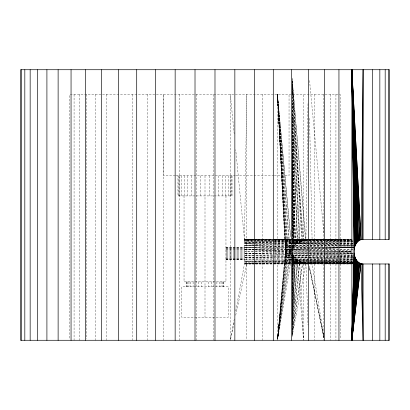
<?xml version="1.0" encoding="UTF-8"?>
<svg xmlns="http://www.w3.org/2000/svg" width="410" height="410" viewBox="0 0 410 410"><rect width="100%" height="100%" fill="white"/><g stroke="black" fill="none" stroke-linecap="round" stroke-linejoin="round"><path stroke-width="0.31" stroke-dasharray="2.05 1.54" d="M292.125 263.497L292.233 251.981C292.648 244.119 301.934 240.67 308.54 239.578L274.28 239.537M292.125 273.962L292.233 251.981M292.125 277.514L292.345 252.919M292.125 288.127L292.397 253.175M292.125 294.39L292.591 253.785M308.012 103.668L305.901 240.081L255.338 240.065M292.13 304.005L293.088 255.005L292.735 254.246L274.316 254.072M292.13 301.278L293.094 262.282L292.238 261.846M292.12 313.414L293.621 255.86L293.088 255.005L255.338 255.671M292.125 316.084L293.621 255.86M292.125 314.87L294.098 262.795L293.094 262.282L339.434 261.401M292.115 324.377L295.026 257.608L293.862 256.245L244.462 255.866L273.68 254.887M292.125 319.856L294.79 263.061L294.098 262.795L338.019 262.446M292.135 324.93L295.256 257.803L255.343 257.772M292.12 322.439L295.297 263.199L294.79 263.061L338.04 262.533M292.13 330.076L297.045 259.325L295.256 257.803L274.305 257.808M277.432 339.003L277.432 94.387L285.432 250.402C284.827 254.697 287.533 258.782 291.013 261.057M292.125 328.154L297.224 263.733L295.297 263.199L339.27 262.564M292.12 328.799L297.552 263.763L309.079 263.661M290.521 252.852L285.437 252.949L277.549 338.998L285.345 251.735L290.439 251.73M290.413 259.515L289.142 259.55L277.616 339.014L285.616 253.785L338.101 252.934M309.222 258.3L288.107 258.525L277.596 339.008L285.714 254.231L352.938 253.795M292.14 333.289L299.556 260.878L297.045 259.325L274.234 258.669M339.301 256.301L287.564 257.798L277.585 339.003L286.236 255.645L309.109 255.02M277.432 340.274L286.354 255.86L354.219 253.785L325.637 253.785M292.11 333.94L299.997 261.073L244.462 259.576L273.603 259.433M277.575 339.003L286.969 256.993L339.311 256.112M292.145 335.242L302.631 262.246L299.997 261.073L292.335 261.078L324.858 260.278M292.166 335.201L302.857 262.313L292.402 262.046M290.582 263.574L277.647 339.019L289.721 260.124L291.638 260.109M234.269 319.011L230.328 340.274L230.328 94.387L234.233 134.434M235.776 310.882L244.462 263.978L244.462 239.317L246.774 94.387L246.774 339.003M292.13 336.518L305.901 263.235L302.857 262.313L274.295 261.718M291.008 242.228C288.204 244.093 285.934 247.015 285.432 250.402L291.787 250.515M230.599 339.024L234.238 322.137M235.719 315.259L246.774 263.978M292.002 241.592L294.933 240.183L299.787 239.317L339.377 239.419M309.555 118.362L312.077 239.317L292.217 239.527M254.651 253.406L244.462 253.79L273.68 254.067M255.286 253.38L273.762 252.683M274.398 252.657L291.592 252.006M274.316 254.866L292.735 254.246M293.862 256.245L244.462 257.813L273.603 258.648M339.27 247.937L285.611 249.511L277.432 94.387L290.567 235.74M339.905 247.917L352.041 247.563M352.682 247.543L354.599 247.491M339.941 256.281L352.077 255.932L339.952 256.101M352.718 255.912L354.635 255.855M309.745 254.999L324.992 254.584M325.627 254.569L354.219 253.785M291.049 259.499L338.112 258.254M338.747 258.238L350.832 257.916M351.467 257.9L353.374 257.849M285.667 249.229L338.004 247.906M338.639 247.891L350.77 247.584L338.65 247.855M338.014 247.871L285.708 249.08L277.432 94.387L290.598 237.764M325.499 260.263L352.954 259.632M291.156 252.837L350.914 251.709M254.677 253.605L244.462 253.79L254.687 253.657M255.312 253.59L273.829 253.257M274.469 253.247L291.705 252.934M339.383 261.062L292.289 261.057L324.935 260.422M325.576 260.406L353.092 259.889M340.064 261.39L352.128 261.16M338.742 252.924L350.904 252.729M244.462 255.866L254.697 255.686M339.311 257.798L287.564 257.798L309.14 257.418M309.776 257.403L325.007 257.137M325.637 257.126L354.194 256.619M291.694 259.504L289.142 259.55L291.694 259.55M292.33 259.494L324.879 258.915M325.514 258.905L352.959 258.423M287.564 257.798L309.16 257.485M309.796 257.475L325.043 257.254M325.678 257.244L354.266 256.834M273.66 262.774L244.462 263.235L254.702 263.235M274.295 262.764L302.857 262.313M339.91 262.554L353.292 262.359L351.39 262.344M255.327 253.652L273.865 253.411M274.5 253.406L291.761 253.185M353.154 255.076L286.354 255.86L339.316 255.855M338.675 262.528L350.76 262.379M351.396 262.374L353.302 262.349M309.857 258.29L339.29 257.972M339.931 257.967L352.082 257.834M352.723 257.828L354.645 257.808L352.728 257.798M292.274 260.104L352.954 259.586L325.514 259.556M292.289 261.047L350.975 260.524M291.807 261.626L339.429 261.216M340.064 261.211L352.123 261.103M293.094 262.282L309.109 262.154M309.75 262.149L339.219 261.918M339.859 261.913L352.031 261.821M338.66 262.441L350.75 262.349M254.702 263.697L244.462 263.794L273.854 263.784M255.338 263.691L305.901 263.235L308.54 263.727M338.004 263.394L297.224 263.733L299.787 263.978L303.538 340.274L297.552 263.763L309.068 263.763M338.639 263.389L350.745 263.287M351.385 263.281L353.292 263.266M309.719 263.656L325.089 263.522M325.73 263.517L353.261 263.271M352.943 243.714L289.527 243.335L277.432 94.387L286.815 246.543L309.135 246.379M309.776 246.374L325.079 246.261M325.714 246.256L353.138 246.056M339.275 242.986L292.274 242.248L323.618 242.028M324.259 242.028L353.036 241.854L325.755 241.854M291.648 243.75L289.106 243.724L277.432 94.387L286.159 247.819L307.91 247.712M308.545 247.712L337.968 247.568L308.551 247.691M350.76 247.507L338.609 247.568L350.776 247.455M351.401 247.507L353.317 247.496M286.159 247.819L307.915 247.696M351.416 247.45L353.333 247.44M309.13 249.377L285.611 249.511L338.086 250.705M309.765 249.377L325.022 249.29M325.658 249.29L354.26 249.131M274.234 259.433L297.045 259.325M337.994 262.948L295.297 263.199L339.27 263.21M338.629 262.948L353.287 262.861M253.39 239.481L244.462 239.501L254.702 239.599M254.031 239.476L272.527 239.425M273.168 239.425L290.388 239.378M291.028 239.373L312.077 239.317M285.437 252.949L291.797 252.924M292.433 252.919L324.858 252.791M325.494 252.791L350.924 252.688M309.104 253.687L285.616 253.785L309.119 253.785M309.74 253.687L324.976 253.626M325.612 253.621L351.001 253.518M254.702 257.772L244.462 257.813L273.67 257.808M299.556 260.878L244.462 261.093L273.66 261.703M254.687 263.948L244.462 263.978L291.664 263.978M255.322 263.943L273.854 263.886M274.495 263.881L291.746 263.825M292.386 263.825L312.077 263.978L323.931 337.122M289.527 243.335L339.224 243.273M339.859 243.273L353.241 243.258M291.074 251.725L338.178 251.668L291.074 251.566M292.433 261.16L338.153 261.088M338.788 261.088L350.852 261.073M351.488 261.073L353.394 261.067M175.265 175.777L163.759 175.777L163.759 94.387M175.905 175.777L235.35 175.777M235.991 175.777L273.706 175.777M274.341 175.777L289.045 175.777L289.045 94.387M273.803 239.317L244.462 239.317L235.719 149.691M274.331 239.317L291.664 239.317M292.304 239.317L352.118 239.317M254.651 239.507L244.462 239.501L273.644 239.537M255.322 239.507L273.854 239.512M274.387 239.517L291.751 239.512M292.12 116.127L297.552 239.522L307.72 239.512M308.356 239.512L323.603 239.501M324.238 239.501L350.924 239.486M273.66 240.526L244.462 240.06L254.702 240.065M292.125 128.258L295.297 240.086L339.275 240.081M339.91 240.081L352.021 240.081M273.66 240.983L244.462 240.967L254.677 241.203M274.295 240.983L302.862 240.993L292.104 79.95M292.12 167.372L293.088 240.993L309.094 240.988M309.734 240.988L325.094 240.988M325.735 240.983L353.261 240.977M292.094 241.885L325.12 241.854M254.666 242.494L244.462 242.202L254.677 242.207M255.312 242.207L273.829 242.218M274.469 242.218L291.705 242.228M292.345 242.228L300.007 242.233L292.12 83.783M292.279 242.228L339.383 242.228M340.018 242.228L352.113 242.228M254.666 243.724L244.462 243.719L273.665 244.739M255.302 243.724L273.803 243.724M274.439 243.724L291.664 243.724M292.304 243.724L324.863 243.73M325.499 243.73L352.954 243.735M273.665 245.487L244.462 245.482L254.677 245.887M274.3 245.487L339.311 245.498M339.946 245.498L352.087 245.498L339.992 245.431M254.677 247.43L244.462 247.43L292.586 249.511L292.125 177.853M255.312 247.43L273.829 247.435M274.464 247.435L339.306 247.435M339.941 247.435L352.062 247.43L339.905 247.24M225.961 247.625L244.462 247.625M225.961 247.717L244.462 247.717M225.961 247.988L244.462 247.988M225.961 248.434L244.462 248.434M225.961 249.039L244.462 249.039M254.651 249.962L244.462 249.505L309.114 249.505M309.75 249.505L324.992 249.505M325.627 249.505L354.209 249.505M225.961 249.782L244.462 249.782M225.961 250.643L244.462 250.643M225.961 251.602L254.651 251.648M255.292 251.648L273.762 251.648M274.403 251.648L291.602 251.648L274.403 250.848M225.961 252.616L244.462 252.616M225.961 253.667L244.462 253.667M309.755 253.785L325.002 253.785M225.961 254.718L244.462 254.718M225.961 255.732L244.462 255.732M339.957 255.855L352.077 255.855M225.961 256.686L244.462 256.686M225.961 257.552L244.462 257.552M339.952 257.798L352.087 257.798M225.961 258.295L244.462 258.295M225.961 258.9L244.462 258.9M225.961 259.346L244.462 259.346M292.33 259.55L324.879 259.556M225.961 259.617L244.462 259.617M225.961 259.709L244.462 259.709M340.023 261.062L352.113 261.062M254.671 261.088L244.462 261.093L254.687 261.298M255.312 261.088L273.824 261.083M274.459 261.083L291.694 261.078M244.462 262.328L273.66 262.323M274.295 262.323L309.099 262.282M309.74 262.282L325.104 262.287M325.745 262.287L353.271 262.287M339.91 263.21L353.292 263.215M255.338 263.235L353.148 263.148M309.709 263.763L325.068 263.763M325.709 263.763L353.22 263.763M274.331 263.768L309.002 263.768M292.304 263.978L352.118 263.978M244.462 240.06L273.716 240.106M274.351 240.106L305.511 240.152L292.11 78.023L305.901 240.081L255.338 239.604M273.721 243.776L244.462 243.719L254.666 244.027M274.357 243.776L297.26 243.817L292.13 90.846M290.439 251.561L285.345 251.555L277.432 94.387L287.753 245.195L291.577 245.211M340.018 239.425L352.149 239.455M339.316 240.906L293.555 240.742L292.125 153.186M339.952 240.911L352.026 240.952M273.706 241.07L244.462 240.967L254.651 241.039M274.346 241.07L302.319 241.167L292.11 80.56M297.552 263.763L308.986 263.804M309.617 263.804L324.858 263.856M325.494 263.856L339.465 263.902M340.1 263.907L350.898 263.943M292.212 245.216L339.357 245.426M292.12 116.768L297.358 239.537L339.424 239.835M340.059 239.84L350.893 239.917M255.292 241.044L273.767 241.177M274.403 241.183L291.602 241.3M292.238 241.305L301.796 241.372L292.115 81.211M244.462 251.648L254.651 251.719M255.286 251.725L273.762 251.853M274.398 251.858L291.592 251.976M297.358 239.537L339.321 239.901M339.957 239.906L352.036 240.014M297.552 239.522L308.991 239.604M309.627 239.609L324.874 239.722M325.509 239.727L350.924 239.911M244.462 242.202L273.701 242.443M274.341 242.448L299.131 242.648L292.135 85.68M309.202 245.667L287.548 245.487L277.432 94.387L286.359 247.435M309.837 245.672L354.414 246.036M339.885 244.252L353.215 244.391L339.88 244.257M291.618 243.776L289.076 243.75L290.352 243.781M254.656 249.833L244.462 249.505L254.697 249.598M255.338 249.603L292.448 249.936L292.125 193.699M285.432 250.402L290.516 250.448M291.151 250.459L338.194 250.915M338.829 250.925L350.909 251.043M292.125 131.477L294.933 240.183L339.393 240.69M340.028 240.701L352.098 240.839L339.946 240.67M295.297 240.086L339.311 240.66M294.933 240.183L339.347 240.737M339.982 240.747L352.036 240.895M293.088 240.993L309.037 241.203M309.673 241.208L324.981 241.408M325.617 241.413L353.046 241.767M286.815 246.543L309.202 246.84M309.842 246.846L339.265 247.23M274.295 240.537L302.862 240.993M339.91 242.997L353.251 243.207M292.422 250.525L339.47 251.381M340.105 251.391L350.914 251.591M255.327 261.308L273.865 261.677M274.505 261.688L291.766 262.031M255.312 241.213L273.829 241.639M274.469 241.649L291.705 242.043M292.345 242.059L300.007 242.233M338.727 250.72L350.883 250.997M254.651 245.728L244.462 245.482L273.675 246.302M255.286 245.744L273.752 246.195M274.392 246.21L291.587 246.63M292.222 246.646L294.134 246.692L292.125 115.722M290.987 243.801L338.096 245.047M338.732 245.062L350.827 245.38M351.462 245.4L353.374 245.446M255.302 242.515L273.803 243.048M274.439 243.063L291.664 243.56M292.304 243.581L297.404 243.724M274.305 246.318L293.996 246.871L292.13 118.331M244.462 249.505L254.661 249.798M273.783 250.346L255.297 249.818L273.772 250.443M274.418 250.366L291.633 250.858M255.302 244.047L273.798 244.601M274.433 244.621L291.654 245.134M292.289 245.154L295.477 245.247L292.13 100.363M273.701 248.363L244.462 247.43L293.237 248.014L292.125 138.739M274.336 248.383L292.771 248.972L292.125 163.19M274.408 250.464L291.612 251.012M274.3 244.76L295.256 245.487L292.12 101.685M255.312 245.913L273.829 246.651M274.464 246.676L291.705 247.358M292.34 247.384L293.621 247.435L292.125 126.618M255.292 249.992L273.762 250.817M309.57 268.704L323.926 337.784M309.56 268.14L323.926 337.763M309.509 266.28L323.936 337.763M309.555 80.565L323.905 233.577M292.14 105.831L303.538 239.317L303.538 94.387M292.115 110.351L299.787 239.317M305.901 263.235L308.018 324.992M292.125 220.155L292.238 251.648M340.177 239.317L340.177 94.387L69.823 94.387L69.823 338.993M340.177 263.978L340.177 339.003M335.928 94.387L335.928 239.317M335.928 263.978L335.928 340.274M330.68 94.387L330.68 239.317M330.68 263.978L330.68 340.274M323.454 94.387L323.454 239.317M323.454 263.978L323.454 340.274M314.357 94.387L314.357 239.317M314.357 263.978L314.357 340.274M303.538 263.978L303.538 339.003M262.554 94.387L262.554 340.274M232.029 175.777L232.029 195.924L177.971 195.924L177.971 175.777M231.619 175.777L231.619 195.924M230.399 175.777L230.399 195.924M228.411 175.777L228.411 195.924M225.961 195.924L225.961 281.875L184.039 281.875L184.039 195.924M225.705 175.777L225.705 195.924M223.517 281.875L223.517 286.805M223.235 281.875L223.235 286.805M222.399 281.875L222.399 286.805M222.374 175.777L222.374 195.924M221.036 281.875L221.036 286.805M219.186 281.875L219.186 286.805M218.515 175.777L218.515 195.924M216.9 281.875L216.9 286.805M213.487 94.387L213.487 340.274M211.334 281.875L211.334 286.805M209.695 175.777L209.695 195.924M208.213 281.875L208.213 286.805M205 175.777L205 317.386M201.787 281.875L201.787 286.805M200.305 175.777L200.305 195.924M198.665 281.875L198.665 286.805M196.513 94.387L196.513 340.274M193.1 281.875L193.1 286.805M191.485 175.777L191.485 195.924M190.814 281.875L190.814 286.805M188.964 281.875L188.964 286.805M187.626 175.777L187.626 195.924M187.601 281.875L187.601 286.805M186.765 281.875L186.765 286.805M186.483 281.875L186.483 286.805M184.295 175.777L184.295 195.924M181.589 175.777L181.589 195.924M179.672 94.387L179.672 340.274M179.6 175.777L179.6 195.924M178.381 175.777L178.381 195.924M163.226 94.387L163.226 340.274M147.446 94.387L147.446 340.274M132.568 94.387L132.568 340.274M106.462 94.387L106.462 340.274M95.643 94.387L95.643 340.274M86.546 94.387L86.546 338.993M79.32 94.387L79.32 340.274M74.072 94.387L74.072 340.274M353.323 247.522L351.406 247.568L353.323 247.517M350.909 251.653L338.814 251.668L350.909 251.643M354.645 245.498L352.728 245.498L354.645 245.498M354.614 247.43L352.702 247.43L354.614 247.43M228.18 286.805L181.82 286.805L181.82 317.386L228.18 317.386L228.18 286.805M339.249 244.247L292.284 243.755L339.244 244.252"/><path stroke-width="0.61" d="M363.091 69.726L362.327 239.317C351.252 241.551 351.247 261.729 362.327 263.978L363.091 340.274L360.995 263.779L351.877 340.274L351.877 69.726L361.087 239.481L363.091 69.726L363.091 239.317M359.621 263.763L360.897 263.763L351.877 340.274L354.091 251.648M359.667 263.215L351.877 340.274L354.173 253.503M359.503 263.143L351.877 340.274L354.219 253.785M359.022 262.825L351.877 340.274L354.424 255.061M358.391 262.287L351.877 340.274L354.635 255.855M357.792 261.775L351.877 340.274L354.829 256.609M357.202 261.062L351.877 340.274L354.896 256.824M356.72 260.473L351.877 340.274L355.285 257.798M356.29 259.832L351.877 340.274L355.511 258.377M351.877 340.274L356.146 259.561M360.41 239.317L389.5 239.317L389.5 69.726L20.5 69.726L20.5 340.274L389.5 340.274L389.5 263.978L361.051 263.978L362.327 263.978M361 239.517L351.877 69.726L354.086 251.074M359.821 239.978L351.877 69.726L354.209 249.505M359.667 240.081L351.877 69.726L354.599 247.491M358.448 240.911L351.877 69.726L354.614 247.43M358.381 240.972L351.877 69.726L355.05 246.041M357.51 241.823L351.877 69.726L355.285 245.498M357.202 242.228L351.877 69.726L355.752 244.416M356.423 243.253L351.877 69.726L356.146 243.735M388.419 69.726L388.419 239.317M388.419 263.978L388.419 340.274M385.185 69.726L385.185 239.317M385.185 263.978L385.185 340.274M379.844 69.726L379.844 239.317M379.844 263.978L379.844 340.274M372.449 69.726L372.449 239.317M372.449 263.978L372.449 340.274M363.091 263.978L363.091 340.274M338.947 69.726L338.947 340.274M324.443 69.726L324.443 340.274M308.54 69.726L308.54 340.274M291.423 69.726L291.423 340.274M273.291 69.726L273.291 340.274M254.359 69.726L254.359 340.274M234.848 69.726L234.848 340.274M214.989 69.726L214.989 340.274M195.011 69.726L195.011 340.274M175.152 69.726L175.152 340.274M155.641 69.726L155.641 340.274M136.709 69.726L136.709 340.274M118.577 69.726L118.577 340.274M101.46 69.726L101.46 340.274M85.557 69.726L85.557 340.274M71.053 69.726L71.053 340.274M58.123 69.726L58.123 340.274M46.909 69.726L46.909 340.274M37.551 69.726L37.551 340.274M30.161 69.726L30.161 340.274M24.815 69.726L24.815 340.274M21.581 69.726L21.581 340.274"/></g></svg>
